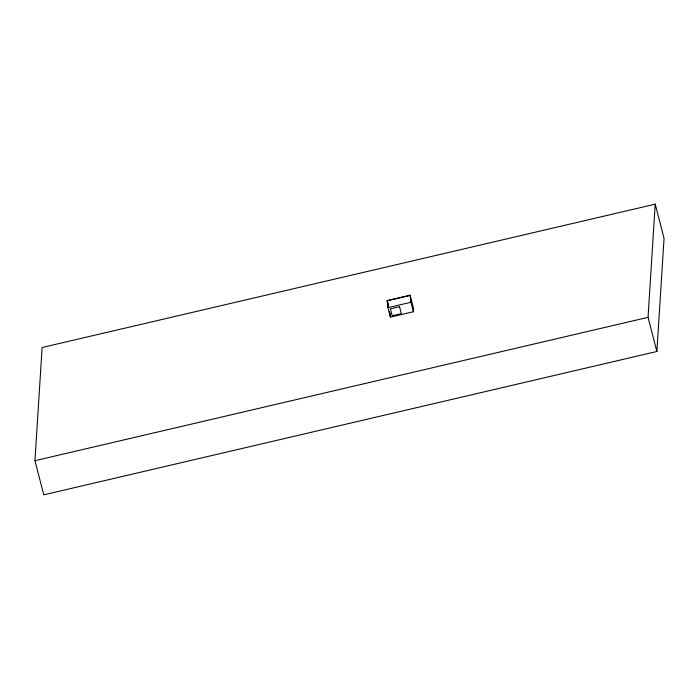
<?xml version="1.0" encoding="UTF-8"?>
<svg xmlns="http://www.w3.org/2000/svg" width="699" height="699" viewBox="0 0 699 699"><rect width="100%" height="100%" fill="white"/><g stroke="black" fill="none" stroke-linecap="round" stroke-linejoin="round"><path stroke-width="1.05" d="M34.95 460.702L42.123 347.517L655.216 204.16L664.05 238.298L656.877 351.483L43.784 494.84L34.95 460.702L648.043 317.346L655.216 204.16M387.185 300.57L388.015 307.639L390.461 317.11L413.397 311.745L413.598 308.643L410.121 295.205L387.185 300.57L388.251 304.703M390.461 317.11L389.186 311.527M413.397 311.745L410.951 302.274L410.121 295.205M411.134 299.408L410.951 302.274L388.015 307.639L388.198 304.764L387.167 300.797L410.103 295.441M648.043 317.346L656.877 351.483M389.509 311.64L390.295 314.672M399.531 306.686L390.4 308.827L392.209 315.817L401.34 313.685L399.531 306.686"/></g></svg>
